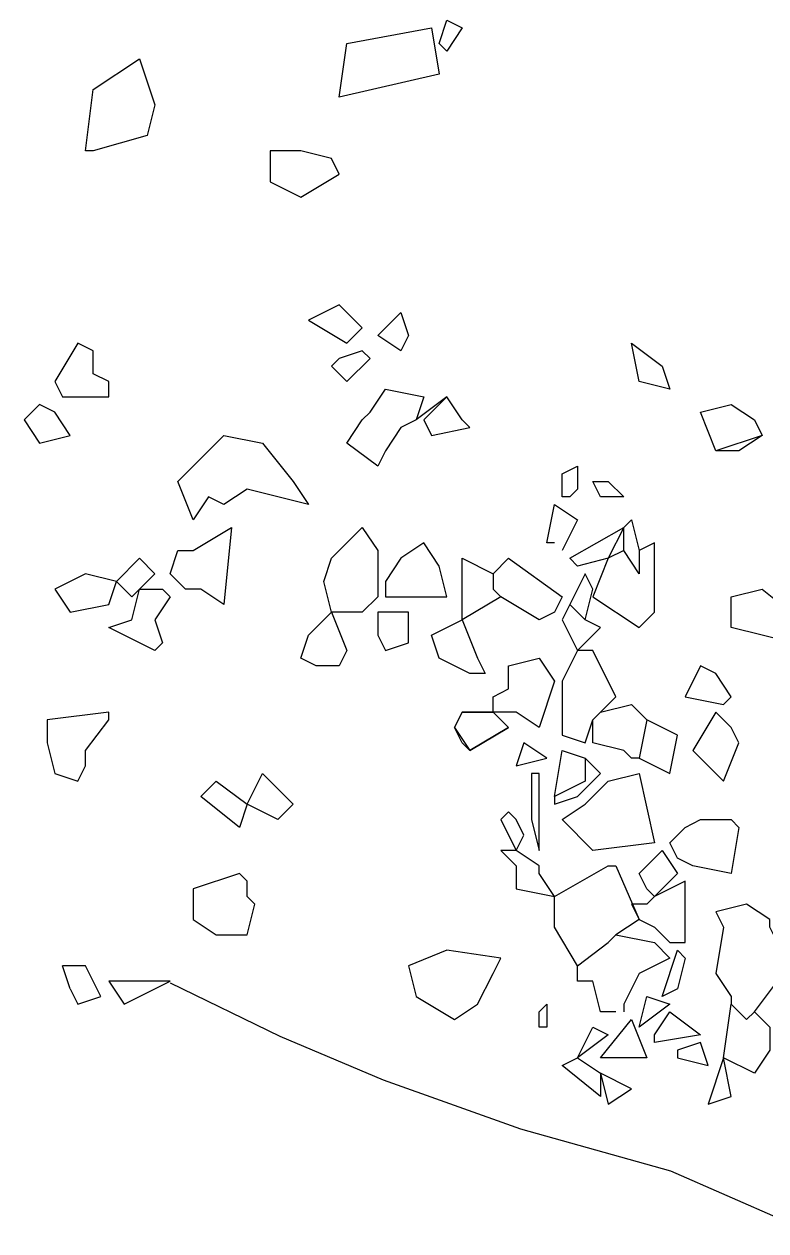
# Model space of a CAD drawing. Header units: metres. Extents: x 0.02 to 2.11, y -20.73 to -16.59.
# Drawn here: x 0.08 to 1.045, y -19.735 to -18.165 of the extents above; entities that cross this region are included whole.
import ezdxf

# ---------------------------------------------------------------- set-up
doc = ezdxf.new("R2010")
doc.units = ezdxf.units.M
doc.header["$LTSCALE"] = 25
doc.header["$MEASUREMENT"] = 0
doc.layers.add('BEFUND', color=1, linetype='CONTINUOUS')
doc.layers.add('STEINE', color=4, linetype='CONTINUOUS')

msp = doc.modelspace()

# ---------------------------------------------------------------- linework, layer by layer
at = {"layer": 'BEFUND'}
msp.add_lwpolyline([(1.1221, -20.0698), (1.1141, -19.8627), (1.1282, -19.8212), (1.0679, -19.7214), (0.9213, -19.6574), (0.7264, -19.6028), (0.5476, -19.5388), (0.413, -19.4823), (0.2704, -19.4127)], dxfattribs=at)
at = {"layer": 'STEINE'}
for points in [[(0.63, -18.2), (0.62, -18.19), (0.63, -18.16), (0.65, -18.17), (0.63, -18.2)], [(0.49, -18.26), (0.5, -18.19), (0.61, -18.17), (0.62, -18.23), (0.49, -18.26)], [(0.16, -18.33), (0.17, -18.25), (0.23, -18.21), (0.25, -18.27), (0.24, -18.31), (0.17, -18.33), (0.16, -18.33)], [(0.49, -18.36), (0.48, -18.34), (0.44, -18.33), (0.4, -18.33), (0.4, -18.37), (0.44, -18.39), (0.49, -18.36), (0.49, -18.36)], [(0.5, -18.58), (0.52, -18.56), (0.49, -18.53), (0.45, -18.55), (0.5, -18.58)], [(0.57, -18.59), (0.54, -18.57), (0.57, -18.54), (0.58, -18.57), (0.57, -18.59)], [(0.17, -18.61), (0.17, -18.59), (0.15, -18.58), (0.12, -18.63), (0.13, -18.65), (0.19, -18.65), (0.19, -18.63), (0.17, -18.62), (0.17, -18.61), (0.17, -18.61)], [(0.88, -18.63), (0.87, -18.58), (0.91, -18.61), (0.92, -18.64), (0.88, -18.63)], [(0.88, -18.63), (0.87, -18.58), (0.91, -18.61)], [(0.53, -18.6), (0.52, -18.59), (0.49, -18.6), (0.48, -18.61), (0.5, -18.63), (0.53, -18.6)], [(0.54, -18.74), (0.5, -18.71), (0.52, -18.68), (0.53, -18.67), (0.55, -18.64), (0.6, -18.65), (0.59, -18.68), (0.57, -18.69), (0.55, -18.72), (0.54, -18.74)], [(0.6, -18.68), (0.61, -18.7), (0.66, -18.69), (0.65, -18.68), (0.63, -18.65), (0.59, -18.68)], [(0.65, -18.68), (0.63, -18.65), (0.6, -18.68)], [(0.14, -18.7), (0.12, -18.67), (0.1, -18.66), (0.08, -18.68), (0.1, -18.71), (0.14, -18.7)], [(0.98, -18.72), (0.96, -18.67), (1, -18.66), (1.03, -18.68), (1.04, -18.7), (1.01, -18.72), (0.98, -18.72)], [(1.04, -18.7), (0.98, -18.72), (0.96, -18.67), (1, -18.66), (1.03, -18.68), (1.04, -18.7)], [(0.3, -18.81), (0.28, -18.76), (0.34, -18.7), (0.39, -18.71), (0.43, -18.76), (0.45, -18.79), (0.37, -18.77), (0.34, -18.79), (0.32, -18.78), (0.3, -18.81)], [(0.78, -18.78), (0.78, -18.75), (0.8, -18.74), (0.8, -18.77), (0.79, -18.78), (0.78, -18.78)], [(0.86, -18.78), (0.83, -18.78), (0.82, -18.76), (0.84, -18.76), (0.86, -18.78)], [(0.77, -18.84), (0.76, -18.84), (0.77, -18.79), (0.8, -18.81), (0.79, -18.83), (0.78, -18.85)], [(0.34, -18.92), (0.31, -18.9), (0.29, -18.9), (0.27, -18.88), (0.28, -18.85), (0.3, -18.85), (0.35, -18.82), (0.34, -18.92)], [(0.52, -18.93), (0.48, -18.93), (0.47, -18.89), (0.48, -18.86), (0.52, -18.82), (0.54, -18.85), (0.54, -18.91), (0.52, -18.93)], [(0.86, -18.82), (0.84, -18.86), (0.8, -18.87), (0.79, -18.86), (0.86, -18.82)], [(0.86, -18.85), (0.86, -18.82), (0.87, -18.81), (0.88, -18.85)], [(0.63, -18.91), (0.62, -18.87), (0.6, -18.84), (0.57, -18.86), (0.55, -18.89), (0.55, -18.91), (0.6, -18.91), (0.63, -18.91)], [(0.84, -18.86), (0.82, -18.91), (0.88, -18.95), (0.9, -18.93), (0.9, -18.84), (0.88, -18.85), (0.88, -18.88), (0.86, -18.85), (0.84, -18.86)], [(0.22, -18.91), (0.25, -18.88), (0.23, -18.86), (0.2, -18.89), (0.22, -18.91)], [(0.69, -18.88), (0.69, -18.9), (0.7, -18.91), (0.65, -18.94), (0.65, -18.86), (0.69, -18.88)], [(0.69, -18.88), (0.71, -18.86), (0.78, -18.91), (0.77, -18.93), (0.75, -18.94), (0.7, -18.91)], [(0.12, -18.9), (0.14, -18.93), (0.19, -18.92), (0.2, -18.89), (0.16, -18.88), (0.12, -18.9)], [(0.79, -18.92), (0.81, -18.94), (0.82, -18.9), (0.81, -18.88), (0.79, -18.92)], [(0.27, -18.91), (0.25, -18.94), (0.26, -18.97), (0.25, -18.98), (0.19, -18.95), (0.22, -18.94), (0.23, -18.9), (0.26, -18.9), (0.27, -18.91)], [(1, -18.95), (1, -18.91), (1.04, -18.9), (1.09, -18.94), (1.08, -18.97), (1.04, -18.96), (1, -18.95)], [(0.48, -18.93), (0.5, -18.98), (0.49, -19), (0.46, -19), (0.44, -18.99), (0.45, -18.96), (0.48, -18.93)], [(0.58, -18.97), (0.58, -18.93), (0.54, -18.93), (0.54, -18.96), (0.55, -18.98), (0.58, -18.97)], [(0.79, -18.92), (0.78, -18.94), (0.79, -18.96), (0.8, -18.98), (0.83, -18.95), (0.81, -18.94)], [(0.66, -19.01), (0.62, -18.99), (0.61, -18.96), (0.65, -18.94), (0.67, -18.99), (0.68, -19.01), (0.66, -19.01)], [(0.83, -19.06), (0.85, -19.04), (0.82, -18.98), (0.8, -18.98), (0.78, -19.02), (0.78, -19.09), (0.81, -19.1), (0.82, -19.07)], [(0.75, -19.08), (0.72, -19.06), (0.69, -19.06), (0.69, -19.04), (0.71, -19.03), (0.71, -19), (0.75, -18.99), (0.77, -19.02), (0.75, -19.08)], [(1, -19.04), (0.98, -19.01), (0.96, -19), (0.94, -19.04), (0.99, -19.05), (1, -19.04)], [(0.88, -19.12), (0.87, -19.12), (0.86, -19.11), (0.82, -19.1), (0.82, -19.07), (0.83, -19.06), (0.87, -19.05), (0.89, -19.07)], [(0.12, -19.14), (0.15, -19.15), (0.16, -19.13), (0.16, -19.11), (0.19, -19.07), (0.19, -19.06), (0.11, -19.07), (0.11, -19.1), (0.12, -19.14)], [(0.71, -19.08), (0.69, -19.06), (0.65, -19.06), (0.64, -19.08), (0.66, -19.11), (0.66, -19.11), (0.71, -19.08)], [(0.92, -19.14), (0.93, -19.09), (0.89, -19.07), (0.88, -19.12), (0.92, -19.14)], [(1, -19.08), (0.98, -19.06), (0.95, -19.11), (0.98, -19.14), (0.99, -19.15), (1.01, -19.1), (1, -19.08)], [(0.72, -19.13), (0.76, -19.12), (0.73, -19.1), (0.72, -19.13)], [(0.77, -19.17), (0.78, -19.11), (0.81, -19.12), (0.81, -19.15), (0.77, -19.17)], [(0.77, -19.17), (0.77, -19.18), (0.8, -19.17), (0.83, -19.14), (0.81, -19.12)], [(0.36, -19.21), (0.31, -19.17), (0.33, -19.15), (0.37, -19.18), (0.36, -19.21)], [(0.37, -19.18), (0.39, -19.14), (0.43, -19.18), (0.41, -19.2), (0.37, -19.18)], [(0.75, -19.14), (0.74, -19.14), (0.74, -19.2), (0.75, -19.24), (0.75, -19.2), (0.75, -19.14)], [(0.78, -19.2), (0.81, -19.18), (0.84, -19.15), (0.88, -19.14), (0.9, -19.23), (0.82, -19.24), (0.78, -19.2)], [(0.72, -19.24), (0.73, -19.22), (0.72, -19.2), (0.71, -19.19), (0.7, -19.2), (0.72, -19.24)], [(0.93, -19.25), (0.92, -19.23), (0.94, -19.21), (0.96, -19.2), (1, -19.2), (1.01, -19.21), (1, -19.27), (0.95, -19.26), (0.93, -19.25)], [(0.77, -19.3), (0.75, -19.27), (0.75, -19.26), (0.72, -19.24), (0.7, -19.24), (0.72, -19.26), (0.72, -19.29), (0.77, -19.3)], [(0.88, -19.27), (0.91, -19.24), (0.93, -19.27), (0.9, -19.3), (0.89, -19.29), (0.88, -19.27)], [(0.8, -19.39), (0.77, -19.34), (0.77, -19.3), (0.84, -19.26), (0.85, -19.26), (0.88, -19.33), (0.85, -19.35)], [(0.37, -19.35), (0.38, -19.31), (0.37, -19.3), (0.37, -19.28), (0.36, -19.27), (0.3, -19.29), (0.3, -19.33), (0.33, -19.35), (0.37, -19.35)], [(0.94, -19.36), (0.94, -19.28), (0.9, -19.3), (0.89, -19.31), (0.87, -19.31), (0.88, -19.33), (0.9, -19.34), (0.92, -19.36), (0.94, -19.36)], [(1.03, -19.45), (1.06, -19.41), (1.06, -19.36), (1.05, -19.34), (1.05, -19.33), (1.02, -19.31), (0.98, -19.32), (0.99, -19.34), (0.98, -19.4), (1, -19.43), (1, -19.44)], [(0.85, -19.45), (0.83, -19.45), (0.82, -19.41), (0.8, -19.41), (0.8, -19.39), (0.84, -19.36), (0.85, -19.35), (0.9, -19.36), (0.92, -19.38), (0.88, -19.4), (0.87, -19.42), (0.86, -19.44), (0.86, -19.45)], [(0.69, -19.4), (0.7, -19.38), (0.63, -19.37), (0.58, -19.39), (0.59, -19.43), (0.64, -19.46), (0.67, -19.44), (0.69, -19.4)], [(0.94, -19.38), (0.93, -19.42), (0.91, -19.43), (0.93, -19.37), (0.94, -19.38)], [(0.14, -19.42), (0.15, -19.44), (0.18, -19.43), (0.16, -19.39), (0.13, -19.39)], [(0.14, -19.42), (0.13, -19.39)], [(0.21, -19.44), (0.25, -19.42), (0.27, -19.41), (0.23, -19.41), (0.19, -19.41), (0.21, -19.44)], [(0.88, -19.47), (0.89, -19.43), (0.92, -19.44), (0.88, -19.47)], [(0.76, -19.47), (0.75, -19.47), (0.75, -19.45), (0.76, -19.44), (0.76, -19.47)], [(0.96, -19.48), (0.9, -19.49), (0.9, -19.48), (0.92, -19.45), (0.96, -19.48)], [(1.03, -19.53), (0.99, -19.51), (1, -19.44), (1.02, -19.46), (1.03, -19.45), (1.05, -19.47), (1.05, -19.5), (1.03, -19.53)], [(0.89, -19.51), (0.83, -19.51), (0.87, -19.46), (0.89, -19.51)], [(0.8, -19.51), (0.82, -19.47), (0.84, -19.48), (0.8, -19.51)], [(0.97, -19.52), (0.96, -19.49), (0.93, -19.5), (0.93, -19.51), (0.97, -19.52)], [(0.83, -19.56), (0.78, -19.52), (0.8, -19.51), (0.83, -19.53), (0.83, -19.56)], [(0.99, -19.51), (0.97, -19.57), (1, -19.56), (0.99, -19.51)], [(0.84, -19.57), (0.87, -19.55), (0.83, -19.53), (0.84, -19.57)]]:
    msp.add_lwpolyline(points, dxfattribs=at)
msp.add_lwpolyline([(0.66, -19.11), (0.65, -19.1), (0.64, -19.08), (0.65, -19.06), (0.69, -19.06), (0.71, -19.08)], close=True, dxfattribs=at)

doc.saveas('drawing.dxf')
